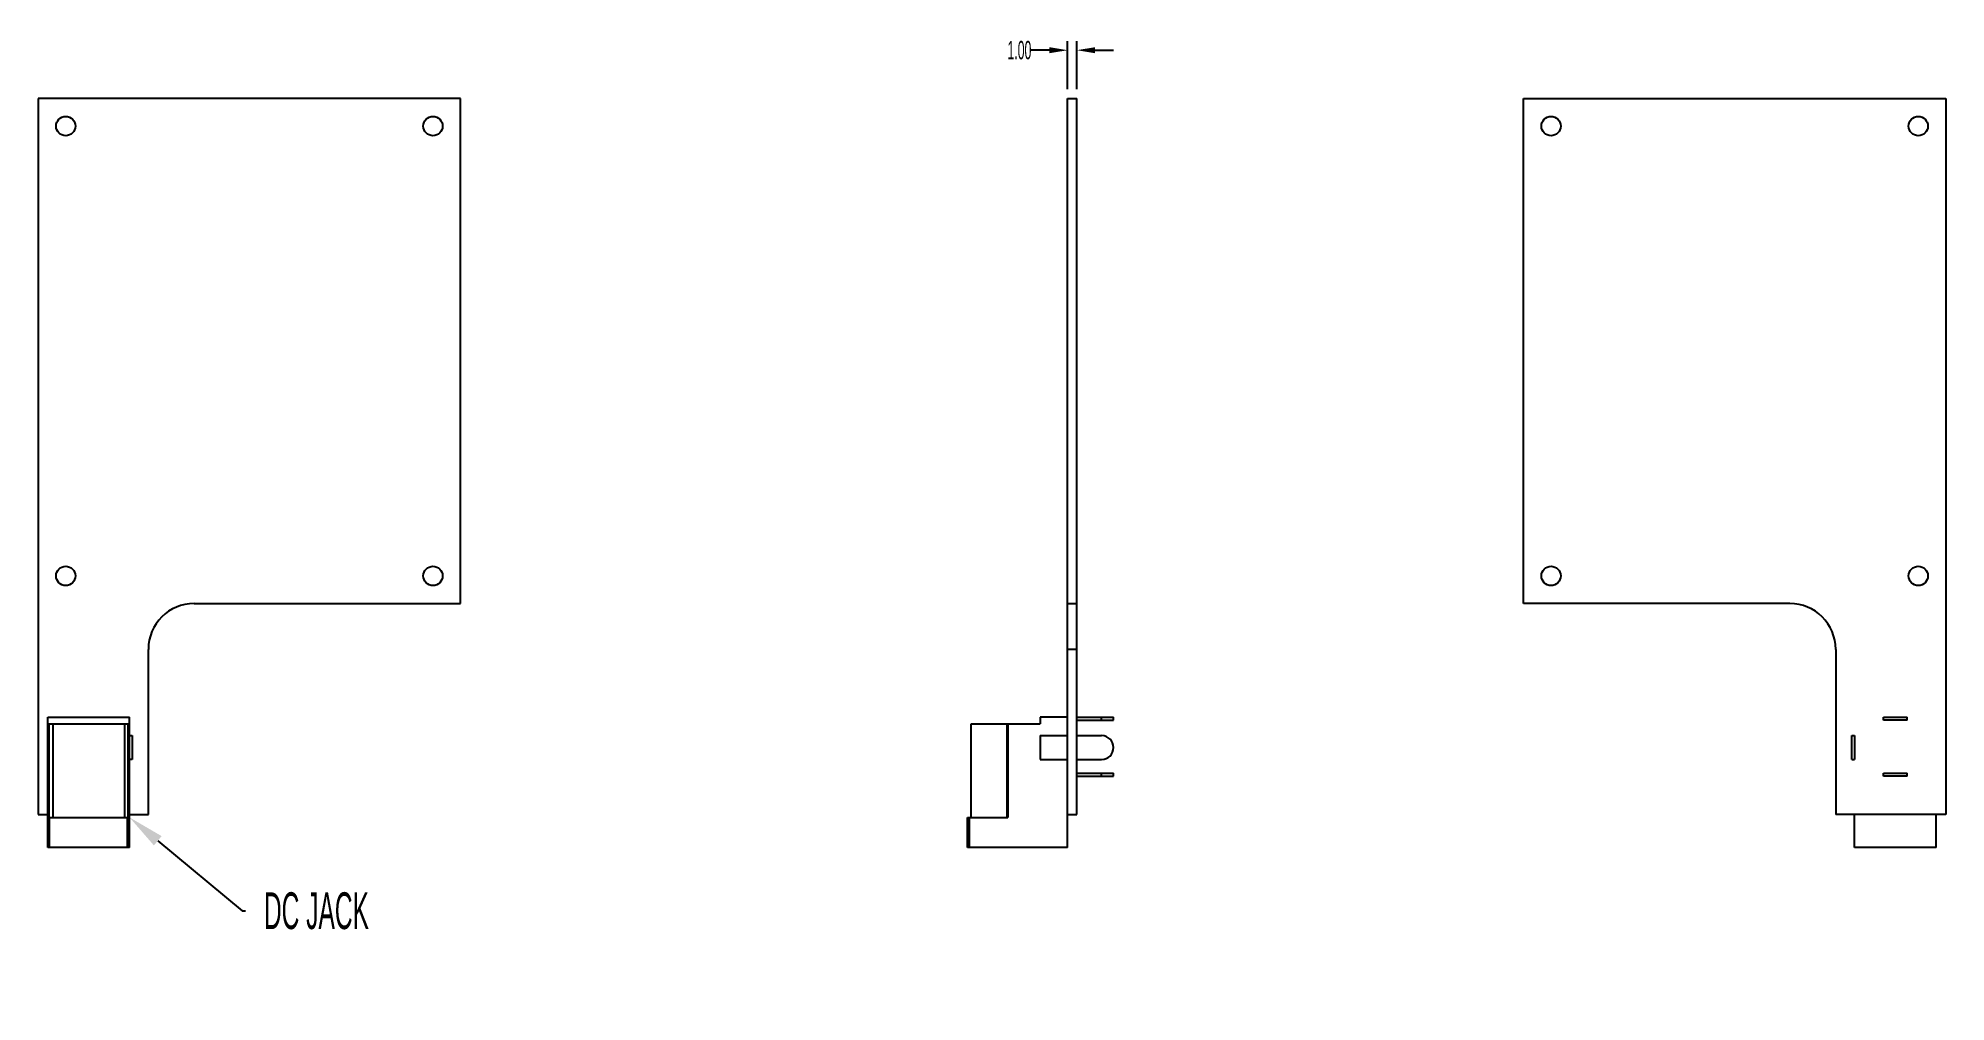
# Model space of a CAD drawing. Header units: millimetres. Extents: x 10 to 218, y -23 to 81.
import ezdxf
from ezdxf import colors
from ezdxf.entities.mleader import LeaderData, LeaderLine
from ezdxf.math import Vec2, Vec3

# ---------------------------------------------------------------- set-up
doc = ezdxf.new("R2010")
doc.units = ezdxf.units.MM
doc.header["$LTSCALE"] = 16.335
doc.header["$PDSIZE"] = 0.5
doc.layers.get('0').update_dxf_attribs({"linetype": 'CONTINUOUS'})
doc.layers.get('Defpoints').update_dxf_attribs({"linetype": 'CONTINUOUS'})
doc.layers.add('3_ALL_AXES', color=7, linetype='CONTINUOUS')
doc.layers.add('7_ALL_FEATURES', color=7, linetype='CONTINUOUS')
doc.styles.get("Standard").update_dxf_attribs({"font": 'txt', "width": 0.5})
doc.dimstyles.get("Standard").update_dxf_attribs({"dimtxt": 3, "dimasz": 3, "dimexe": 0.18, "dimexo": 0.0625, "dimgap": 0.09, "dimtad": 1, "dimzin": 0, "dimdsep": 46, "dimtxsty": 'STANDARD', "dimcen": 0.09, "dimadec": 0, "dimazin": 0, "dimtol": 1, "dimtp": 0.016, "dimtm": 0.016, "dimtfac": 1, "dimtofl": 0, "dimtmove": 0, "dimatfit": 3, "dimfxl": 1, "dimtolj": 1, "dimtzin": 0, "dimarcsym": 0})

# ---------------------------------------------------------------- blocks, each defined once
blk = doc.blocks.new('*D2')
at = {"color": 1, "lineweight": -2}
for p, q in [((122.49, 75.92), (122.49, 81.18)), ((123.49, 75.92), (123.49, 81.18)), ((120.49, 80.18), (118.49, 80.18)), ((125.49, 80.18), (127.49, 80.18))]:
    blk.add_line(p, q, dxfattribs=at)
at = {"color": 1}
for points in [[(120.49, 80.51), (120.49, 79.85), (122.49, 80.18)], [(125.49, 80.51), (125.49, 79.85), (123.49, 80.18)]]:
    blk.add_solid(points, dxfattribs=at)
at = {"layer": 'Defpoints', "color": 0}
for p in [(122.49, 80.18), (122.49, 74.92), (123.49, 74.92)]:
    blk.add_point(p, dxfattribs=at)
at = {"color": 1, "insert": (117.24, 80.18), "char_height": 2, "attachment_point": 5}
blk.add_mtext('\\A1;1.00', dxfattribs=at)

msp = doc.modelspace()

# ---------------------------------------------------------------- linework, layer by layer
at = {"layer": '3_ALL_AXES', "color": 6, "linetype": 'Continuous'}
for q in [(217.094, -3.083), (208.194, -6.683)]:
    msp.add_line((217.094, -6.683), q, dxfattribs=at)
at = {"layer": '3_ALL_AXES', "color": 7, "linetype": 'Continuous'}
for centre in [(13.366, 71.917), (53.366, 71.917), (175.142, 71.917), (215.142, 71.917), (13.366, 22.917), (53.366, 22.917), (175.142, 22.917), (215.142, 22.917)]:
    msp.add_circle(centre, 1.05, dxfattribs=at)
at = {"layer": '7_ALL_FEATURES', "color": 7, "linetype": 'Continuous'}
for p, q in [((10.366, 74.917), (10.366, -3.083)), ((56.366, 74.917), (10.366, 74.917)), ((56.366, 19.917), (56.366, 74.917)), ((122.493, -6.683), (122.493, 74.917)), ((122.493, 74.917), (123.493, 74.917)), ((123.493, -3.083), (123.493, 74.917)), ((172.142, 19.917), (172.142, 74.917)), ((172.142, 74.917), (218.142, 74.917)), ((218.142, 74.917), (218.142, -3.083)), ((27.366, 19.917), (56.366, 19.917)), ((122.493, 19.917), (123.493, 19.917)), ((201.142, 19.917), (172.142, 19.917)), ((22.366, -3.083), (22.366, 14.917)), ((123.493, 14.917), (122.493, 14.917)), ((206.142, 14.917), (206.142, -3.083)), ((10.366, -3.083), (11.413, -3.083)), ((20.313, -3.083), (22.366, -3.083)), ((122.493, -3.083), (123.493, -3.083)), ((218.142, -3.083), (206.142, -3.083))]:
    msp.add_line(p, q, dxfattribs=at)
at = {"layer": '7_ALL_FEATURES', "color": 6, "linetype": 'Continuous'}
for p, q in [((11.413, 7.517), (20.313, 7.517)), ((11.413, -6.683), (11.413, 7.517)), ((11.413, 6.817), (20.313, 6.817)), ((11.563, -3.383), (11.563, 6.817)), ((11.963, 6.817), (11.963, -3.383)), ((19.763, 6.817), (19.763, -3.383)), ((20.163, -3.383), (20.163, 6.817)), ((20.313, -6.683), (20.313, 7.517)), ((111.993, 6.817), (119.493, 6.817)), ((111.993, -3.383), (111.993, 6.817)), ((115.893, -3.383), (115.893, 6.817)), ((115.993, 6.817), (115.993, -3.383)), ((122.493, 7.517), (119.493, 7.517)), ((119.493, 7.517), (119.493, 6.817)), ((123.493, 7.517), (127.493, 7.517)), ((123.493, 7.217), (127.493, 7.217)), ((126.193, 7.217), (126.193, 7.517)), ((127.493, 7.217), (127.493, 7.517)), ((211.344, 7.517), (213.944, 7.517)), ((211.344, 7.217), (211.344, 7.517)), ((213.944, 7.217), (211.344, 7.217)), ((213.944, 7.217), (213.944, 7.517)), ((20.313, 5.517), (20.613, 5.517)), ((20.613, 5.517), (20.613, 2.917)), ((119.493, 5.517), (122.493, 5.517)), ((119.493, 5.517), (119.493, 2.917)), ((123.493, 5.517), (126.193, 5.517)), ((207.894, 5.517), (208.194, 5.517)), ((207.894, 2.917), (207.894, 5.517)), ((208.194, 5.517), (208.194, 2.917)), ((20.613, 2.917), (20.313, 2.917)), ((119.493, 2.917), (122.493, 2.917)), ((123.493, 2.917), (126.193, 2.917)), ((207.894, 2.917), (208.194, 2.917)), ((123.493, 1.417), (127.493, 1.417)), ((123.493, 1.117), (127.493, 1.117)), ((126.193, 1.117), (126.193, 1.417)), ((127.493, 1.117), (127.493, 1.417)), ((211.344, 1.417), (213.944, 1.417)), ((211.344, 1.117), (211.344, 1.417)), ((213.944, 1.117), (211.344, 1.117)), ((213.944, 1.117), (213.944, 1.417)), ((11.413, -3.383), (20.313, -3.383)), ((11.613, -6.683), (11.613, -3.383)), ((20.113, -6.683), (20.113, -3.383)), ((111.593, -3.383), (115.993, -3.383)), ((111.593, -6.683), (111.593, -3.383)), ((111.793, -6.683), (111.793, -3.383)), ((208.194, -6.683), (208.194, -3.083)), ((20.313, -6.683), (11.413, -6.683)), ((122.493, -6.683), (111.593, -6.683))]:
    msp.add_line(p, q, dxfattribs=at)
at = {"layer": '7_ALL_FEATURES', "color": 7, "linetype": 'Continuous'}
for centre, start, end in [((27.366, 14.917), 90, 180), ((201.142, 14.917), 0, 90)]:
    msp.add_arc(centre, 5, start, end, dxfattribs=at)
at = {"layer": '7_ALL_FEATURES', "color": 6, "linetype": 'Continuous'}
msp.add_arc((126.193, 4.217), 1.3, 270, 90, dxfattribs=at)

# ---------------------------------------------------------------- dimensions: what is measured, and where the dimension line sits
dim = msp.add_linear_dim(base=(122.493, 80.181), p1=(123.493, 74.917), p2=(122.493, 74.917), dimstyle='STANDARD', override={"dimtxt": 2, "dimasz": 2, "dimexe": 1, "dimexo": 1, "dimtad": 0, "dimtih": 1, "dimtoh": 1, "dimcen": 2, "dimclrd": 1, "dimclre": 1, "dimclrt": 1, "dimtol": 0})
dim.commit()
dim.dimension.update_dxf_attribs({"geometry": '*D2', "text_midpoint": (117.236, 80.181)})

# ---------------------------------------------------------------- leaders
at = {"color": 1}
ml = msp.add_multileader_mtext('Standard', dxfattribs=at)
ml.set_content('DC JACK', color=1, style='STANDARD')
ml.set_leader_properties()
ml.build(insert=Vec2(0, 0))
ml.multileader.update_dxf_attribs({"text_right_attachment_type": 6, "dogleg_length": 0.36})
ctx = ml.context
ctx.base_point, ctx.plane_origin = Vec3(32.953, -13.549), Vec3(20.313, -3.383)
ctx.right_attachment = 6
notes = []
notes.append((ctx, [(0, (1, 1, 0), (32.593, -13.549), (1, 0), 0.36, [(0, [(20.313, -3.383)], 0, [])])]))
ctx.mtext.insert, ctx.mtext.flow_direction = Vec3(34.953, -11.549), 5
for ctx, leaders in notes:
    for number, flags, end, landing, length, lines in leaders:
        leader = LeaderData()
        leader.index, (leader.has_last_leader_line, leader.has_dogleg_vector, leader.attachment_direction) = number, flags
        leader.last_leader_point, leader.dogleg_vector, leader.dogleg_length = Vec3(end), Vec3(landing), length
        for number, points, colour, breaks in lines:
            line = LeaderLine()
            line.index, line.vertices, line.color, line.breaks = number, Vec3.list(points), colors.encode_raw_color(colour), breaks
            leader.lines.append(line)
        ctx.leaders.append(leader)

doc.saveas('drawing.dxf')
